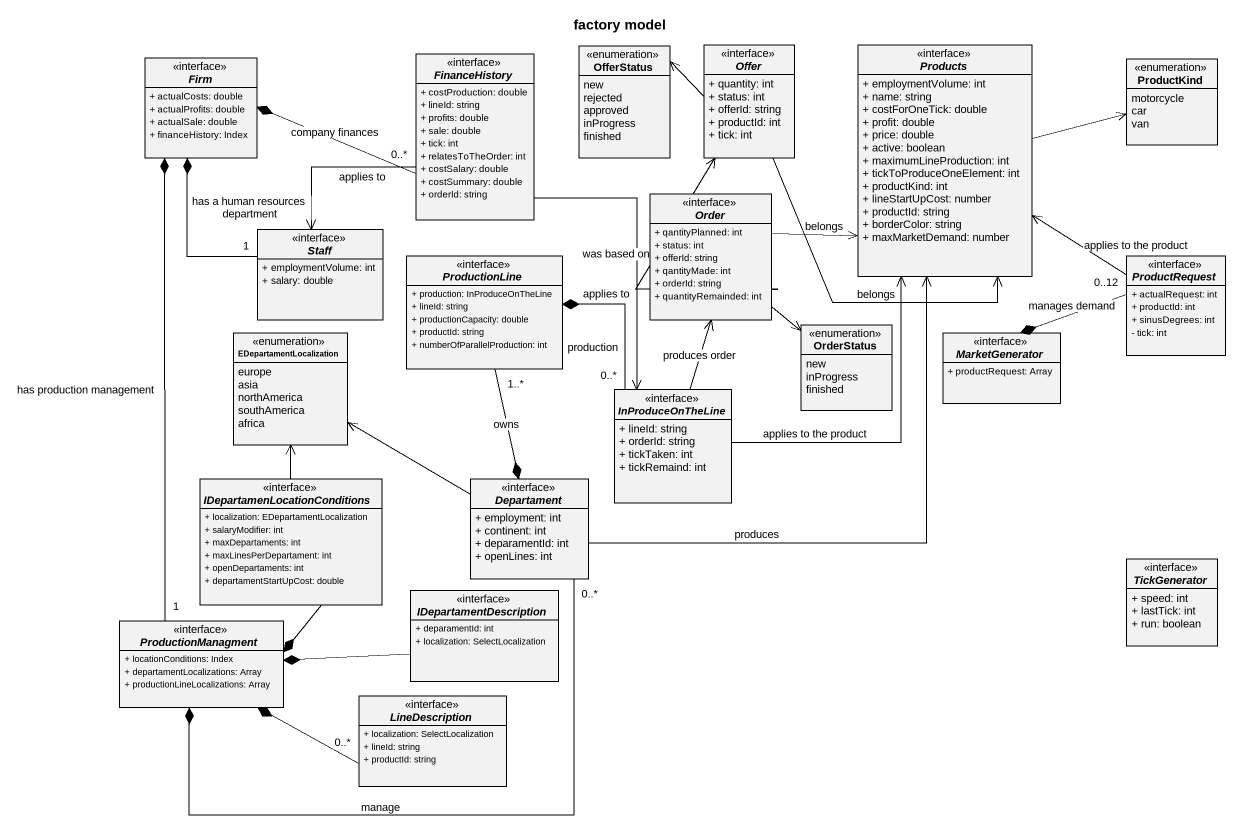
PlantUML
@startuml
title factory model
hide circle
hide empty members
skinparam classAttributeIconSize 0
enum OfferStatus {
  new
  rejected
  approved
  inProgress
  finished
}
interface Offer {
  + quantity: int
  + status: int
  + offerId: string
  + productId: int
  + tick: int
}
interface Products {
  + employmentVolume: int
  + name: string
  + costForOneTick: double
  + profit: double
  + price: double
  + active: boolean
  + maximumLineProduction: int
  + tickToProduceOneElement: int
  + productKind: int
  + lineStartUpCost: number
  + productId: string
  + borderColor: string
  + maxMarketDemand: number
}
interface Firm {
  + actualCosts: double
  + actualProfits: double
  + actualSale: double
  + financeHistory: Index
}
interface FinanceHistory {
  + costProduction: double
  + lineId: string
  + profits: double
  + sale: double
  + tick: int
  + relatesToTheOrder: int
  + costSalary: double
  + costSummary: double
  + orderId: string
}
enum ProductKind {
  motorcycle
  car
  van
}
interface Staff {
  + employmentVolume: int
  + salary: double
}
interface Order {
  + qantityPlanned: int
  + status: int
  + offerId: string
  + qantityMade: int
  + orderId: string
  + quantityRemainded: int
}
interface ProductionLine {
  + production: InProduceOnTheLine
  + lineId: string
  + productionCapacity: double
  + productId: string
  + numberOfParallelProduction: int
}
interface ProductRequest {
  + actualRequest: int
  + productId: int
  + sinusDegrees: int
  - tick: int
}
enum EDepartamentLocalization {
  europe
  asia
  northAmerica
  southAmerica
  africa
}
enum OrderStatus {
  new
  inProgress
  finished
}
interface MarketGenerator {
  + productRequest: Array
}
interface InProduceOnTheLine {
  + lineId: string
  + orderId: string
  + tickTaken: int
  + tickRemaind: int
}
interface "IDepartamenLocationConditions" as IDepartamenLocationCondition {
  + localization: EDepartamentLocalization
  + salaryModifier: int
  + maxDepartaments: int
  + maxLinesPerDepartament: int
  + openDepartaments: int
  + departamentStartUpCost: double
}
interface Departament {
  + employment: int
  + continent: int
  + deparamentId: int
  + openLines: int
}
interface IDepartamentDescription {
  + deparamentId: int
  + localization: SelectLocalization
}
interface TickGenerator {
  + speed: int
  + lastTick: int
  + run: boolean
}
interface ProductionManagment {
  + locationConditions: Index
  + departamentLocalizations: Array
  + productionLineLocalizations: Array
}
interface LineDescription {
  + localization: SelectLocalization
  + lineId: string
  + productId: string
}
Offer -left-> OfferStatus
Offer -right-> Products : belongs
Products -right-> ProductKind
FinanceHistory "0..*" -left-* Firm : company finances
FinanceHistory --> Staff : applies to
FinanceHistory --> InProduceOnTheLine : applies to
Staff "1" -up-* Firm : has a human resources department
Order -up-> Offer : was based on
Order -right-> Products : belongs
Order --> OrderStatus
ProductionLine "1..*" --* Departament : owns
ProductRequest -up-> Products : applies to the product
ProductRequest "0..12" -left-* MarketGenerator : manages demand
InProduceOnTheLine -up-> Products : applies to the product
InProduceOnTheLine -up-> Order : produces order
InProduceOnTheLine "0..*" -up-* ProductionLine : production
IDepartamenLocationCondition -up-> EDepartamentLocalization
IDepartamenLocationCondition --* ProductionManagment
Departament -up-> Products : produces
Departament -left-> EDepartamentLocalization
Departament "0..*" -left-* ProductionManagment : manage
IDepartamentDescription -left-* ProductionManagment
ProductionManagment "1" -up-* Firm : has production management
LineDescription "0..*" -left-* ProductionManagment
@enduml
